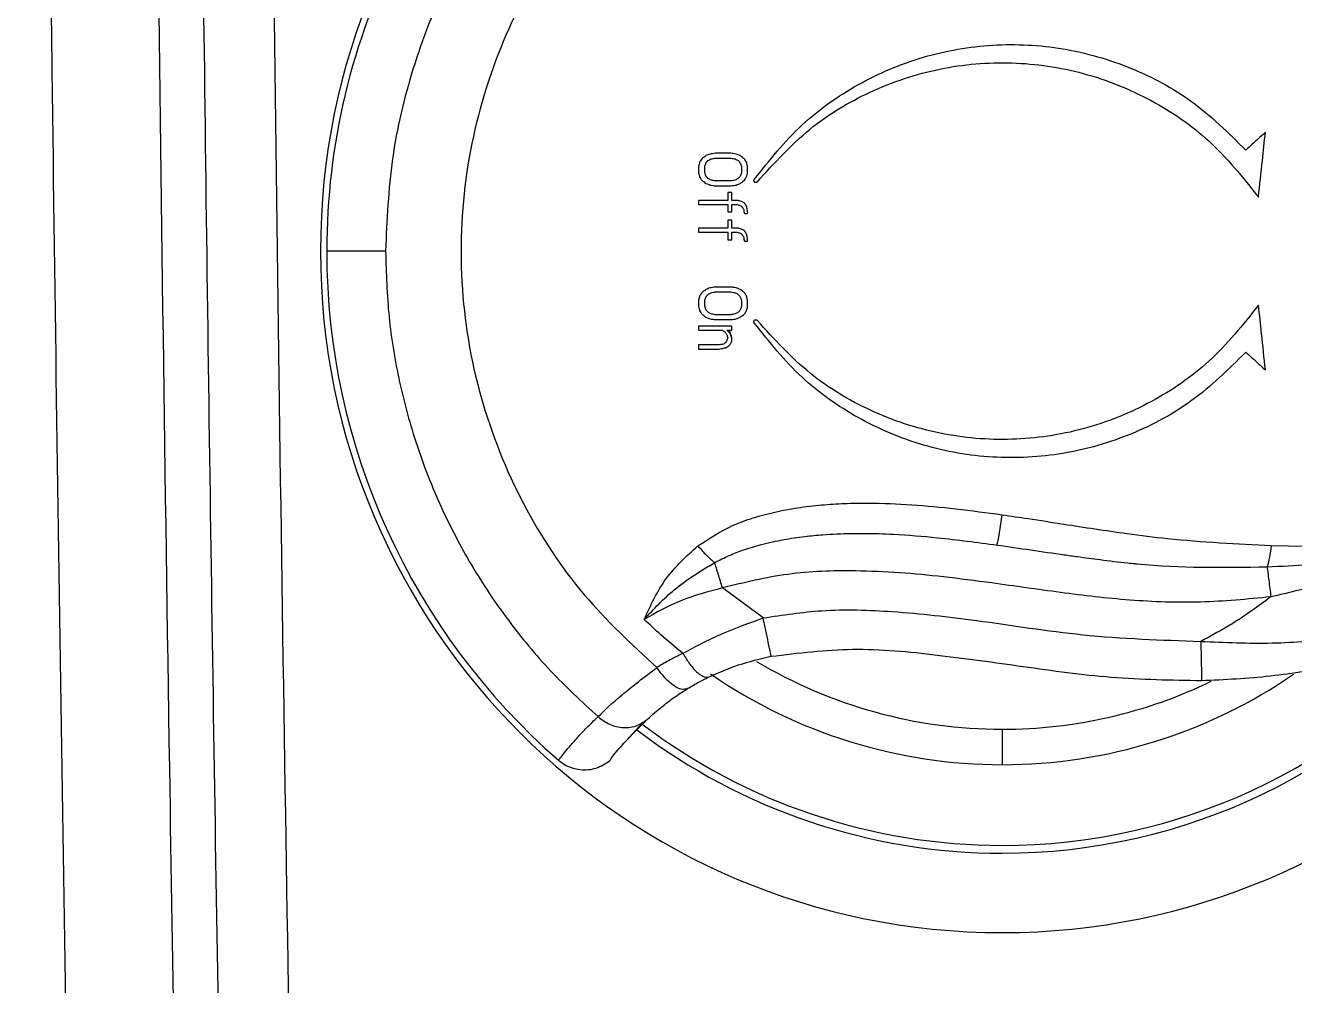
# Model space of a CAD drawing. Extents: x -51 to 27, y -13 to 136.
# Drawn here: x -48.541 to -45.991, y 31.908 to 33.839 of the extents above; entities that cross this region are included whole.
import ezdxf

# ---------------------------------------------------------------- set-up
doc = ezdxf.new("R2010")
doc.units = 0
doc.header["$MEASUREMENT"] = 0
doc.layers.add('GEOMETRY', color=2, linetype='Continuous', lineweight=25)

# ---------------------------------------------------------------- blocks, each defined once
blk = doc.blocks.new('2026 MONTERREY-BLOOM')
at = {"layer": 'GEOMETRY'}
for p, q in [((-35.4416, -50.133), (-35.473, -50.133)), ((-35.473, -50.1429), (-35.4416, -50.1429)), ((-35.4416, -50.1888), (-35.473, -50.1888)), ((-35.473, -50.1986), (-35.4416, -50.1986)), ((-35.4395, -50.2118), (-35.4479, -50.2118)), ((-35.4479, -50.2282), (-35.5065, -50.2282)), ((-35.5065, -50.2364), (-35.4479, -50.2364)), ((-35.4269, -50.2282), (-35.4395, -50.2282)), ((-35.4395, -50.2364), (-35.429, -50.2364)), ((-35.4479, -50.2511), (-35.4395, -50.2511)), ((-35.4395, -50.2675), (-35.4479, -50.2675)), ((-35.4144, -50.2544), (-35.4081, -50.2544)), ((-35.4479, -50.2839), (-35.5065, -50.2839)), ((-35.5065, -50.2921), (-35.4479, -50.2921)), ((-35.4269, -50.2839), (-35.4395, -50.2839)), ((-35.4395, -50.2921), (-35.429, -50.2921)), ((-35.4479, -50.3069), (-35.4395, -50.3069)), ((-35.4144, -50.3102), (-35.4081, -50.3102)), ((-36.1356, -50.3299), (-36.2538, -50.3299)), ((-35.4416, -50.4021), (-35.473, -50.4021)), ((-35.473, -50.4119), (-35.4416, -50.4119)), ((-35.4416, -50.4578), (-35.473, -50.4578)), ((-35.473, -50.4677), (-35.4416, -50.4677)), ((-35.4395, -50.4808), (-35.5065, -50.4808)), ((-35.5065, -50.489), (-35.4583, -50.489)), ((-35.45, -50.489), (-35.4395, -50.489)), ((-35.4401, -50.5035), (-35.4445, -50.489)), ((-35.4667, -50.5185), (-35.5065, -50.5185)), ((-35.5065, -50.5267), (-35.4667, -50.5267)), ((-34.3559, -50.9218), (-34.0544, -50.9277)), ((-35.3765, -51.0675), (-35.4585, -51.0071)), ((-35.6453, -51.3071), (-35.6186, -51.2777)), ((-34.8963, -51.2912), (-34.8963, -51.3625))]:
    blk.add_line(p, q, dxfattribs=at)
for radius, start, end in [(1.3701, 0, 180), (1.3575, 153.1829, 180), (1.3701, 180, 0), (1.3575, 180, 228.9363), (1.2106, 270, 321.2042), (1.1949, 270, 319.8116), (0.9613, 239.0932, 270), (1.0326, 235.4213, 270), (1.0326, 270, 304.5448), (0.9613, 270, 295.91), (1.1949, 232.7278, 270), (1.2106, 232.6707, 270)]:
    blk.add_arc((-34.8963, -50.3299), radius, start, end, dxfattribs=at)
for points, knots in [([(-35.991, -69.1173), (-36.0222, -68.8104), (-36.0862, -68.1814), (-36.1664, -67.2464), (-36.2391, -66.2939), (-36.3019, -65.3595), (-36.3551, -64.4754), (-36.3995, -63.6698), (-36.4378, -62.9223), (-36.4732, -62.1837), (-36.5053, -61.4644), (-36.5414, -60.6034), (-36.5805, -59.5877), (-36.6219, -58.3847), (-36.6556, -57.2895), (-36.6829, -56.3095), (-36.6993, -55.6676), (-36.7099, -55.2297), (-36.7153, -55.0012), (-36.7206, -54.7715), (-36.7258, -54.5406), (-36.7309, -54.3086), (-36.7438, -53.7089), (-36.7632, -52.7302), (-36.7863, -51.3611), (-36.8014, -50.2963), (-36.8108, -49.5467), (-36.8158, -49.1231), (-36.8205, -48.6964), (-36.825, -48.2666), (-36.8292, -47.8338), (-36.8331, -47.3979), (-36.8367, -46.9589), (-36.8415, -46.3229), (-36.8469, -45.483), (-36.8508, -44.6975), (-36.853, -44.1607), (-36.854, -43.88), (-36.855, -43.5976), (-36.8558, -43.3137), (-36.8566, -43.0281), (-36.8574, -42.6705), (-36.8582, -42.2339), (-36.8586, -41.8463), (-36.8589, -41.578), (-36.859, -41.4361), (-36.8591, -41.2926), (-36.8592, -41.1476), (-36.8592, -41.0011), (-36.8593, -40.825), (-36.8593, -40.6119), (-36.8593, -40.4277), (-36.8593, -40.3008), (-36.8593, -40.2385), (-36.8593, -40.1751), (-36.8593, -40.1104), (-36.8592, -40.0446), (-36.8592, -39.9776), (-36.8592, -39.8438), (-36.8591, -39.6585), (-36.8591, -39.4371), (-36.859, -39.2701), (-36.859, -39.151), (-36.859, -39.0732), (-36.859, -39.0207), (-36.859, -38.9941), (-36.859, -38.9849)], [0, 0, 0, 0, 0.0306877, 0.0628943, 0.0933568, 0.1257292, 0.1560542, 0.1814792, 0.2059861, 0.2305176, 0.2550459, 0.2776143, 0.3162513, 0.3561677, 0.397364, 0.4252549, 0.4537038, 0.4612469, 0.4688283, 0.476448, 0.484106, 0.4918022, 0.4995368, 0.5437766, 0.5891863, 0.6357661, 0.6497137, 0.6637629, 0.6779138, 0.6921663, 0.7065205, 0.7209763, 0.7355338, 0.750193, 0.7842502, 0.8190918, 0.8283467, 0.8376553, 0.8470177, 0.856434, 0.8659041, 0.8754279, 0.892015, 0.9093346, 0.9139918, 0.9186991, 0.9234568, 0.9282647, 0.9331228, 0.9380312, 0.9457875, 0.9543274, 0.9563521, 0.9584164, 0.9605202, 0.9626634, 0.9648461, 0.9670683, 0.96933, 0.9781591, 0.9855012, 0.9913563, 0.9947719, 0.997351, 0.9990937, 1, 1, 1, 1]), ([(-19.8033, -75.3764), (-20.5726, -75.3487), (-22.1071, -75.2936), (-24.4102, -75.1858), (-26.4521, -75.0692), (-28.236, -74.9394), (-29.4096, -74.8337), (-30.2308, -74.7488), (-30.6969, -74.6957), (-31.1616, -74.645), (-31.6218, -74.5543), (-32.0883, -74.4187), (-32.5518, -74.2366), (-33.0066, -74.006), (-33.4377, -73.7331), (-33.8408, -73.4206), (-34.2125, -73.0713), (-34.5493, -72.6882), (-34.8482, -72.2749), (-35.1066, -71.8351), (-35.3065, -71.4059), (-35.4568, -70.9961), (-35.566, -70.6114), (-35.6464, -70.2238), (-35.6951, -69.8245), (-35.7408, -69.4226), (-35.8384, -68.5165), (-35.959, -67.1829), (-36.0842, -65.4161), (-36.1971, -63.4626), (-36.3013, -61.258), (-36.3943, -58.796), (-36.4684, -56.328), (-36.5267, -53.8502), (-36.5772, -51.0384), (-36.6156, -47.8954), (-36.6375, -44.5611), (-36.6425, -42.225), (-36.643, -40.8865), (-36.6431, -40.4064), (-36.643, -39.9263), (-36.6428, -39.4525), (-36.6428, -39.1387), (-36.6427, -38.9849)], [0, 0, 0, 0, 0.0467709, 0.0932958, 0.1400933, 0.1710351, 0.2019709, 0.2116866, 0.2211975, 0.2304811, 0.2400742, 0.2496538, 0.2599664, 0.2702825, 0.2805986, 0.2909143, 0.3012298, 0.311545, 0.3218607, 0.3321766, 0.3424925, 0.3505825, 0.3586781, 0.3667695, 0.3746051, 0.3831066, 0.3913525, 0.429977, 0.4644608, 0.4989699, 0.5488683, 0.598565, 0.6486664, 0.6988989, 0.7491594, 0.8195402, 0.8898842, 0.9517621, 0.9614858, 0.9712096, 0.9809334, 0.9906576, 1, 1, 1, 1]), ([(-36.3405, -57.5669), (-36.3627, -56.7804), (-36.4071, -55.208), (-36.4558, -52.8476), (-36.4945, -50.4839), (-36.5116, -48.9063), (-36.5202, -48.1165)], [0, 0, 0, 0, 0.24971, 0.49927, 0.749298, 1, 1, 1, 1]), ([(-36.1989, -57.5625), (-36.2129, -57.0786), (-36.2414, -56.0943), (-36.2775, -54.5933), (-36.3097, -53.0433), (-36.3373, -51.4442), (-36.3609, -49.796), (-36.3727, -48.6808), (-36.3787, -48.1151)], [0, 0, 0, 0, 0.153715, 0.312608, 0.476682, 0.645937, 0.820376, 1, 1, 1, 1]), ([(-35.6806, -49.5763), (-35.7256, -49.6287), (-35.8186, -49.7368), (-35.9174, -49.9347), (-35.9786, -50.1564), (-35.9907, -50.3919), (-35.9521, -50.6244), (-35.8663, -50.8379), (-35.7457, -51.0233), (-35.6411, -51.1202), (-35.5905, -51.1672)], [0, 0, 0, 0, 0.115703, 0.239022, 0.367998, 0.5, 0.632002, 0.760978, 0.884297, 1, 1, 1, 1]), ([(-35.9176, -49.6279), (-35.9507, -49.6807), (-36.0167, -49.7863), (-36.0837, -49.9612), (-36.1275, -50.1433), (-36.1329, -50.2677), (-36.1356, -50.3299)], [0, 0, 0, 0, 0.25, 0.5, 0.75, 1, 1, 1, 1]), ([(-35.3948, -50.1858), (-35.3644, -50.1476), (-35.3053, -50.0732), (-35.1873, -49.9904), (-35.0568, -49.9349), (-34.9159, -49.9105), (-34.7729, -49.9178), (-34.6368, -49.9573), (-34.5095, -50.0254), (-34.4418, -50.0923), (-34.4069, -50.1268)], [0, 0, 0, 0, 0.128362, 0.249819, 0.375729, 0.499798, 0.623616, 0.749786, 0.871033, 1, 1, 1, 1]), ([(-35.3885, -50.1905), (-35.3548, -50.1532), (-35.2893, -50.0808), (-35.162, -50.0046), (-35.0236, -49.9583), (-34.8769, -49.9459), (-34.7313, -49.9673), (-34.5964, -50.0217), (-34.4739, -50.1054), (-34.4129, -50.1818), (-34.3814, -50.2212)], [0, 0, 0, 0, 0.128606, 0.249845, 0.376011, 0.50024, 0.623805, 0.749897, 0.87078, 1, 1, 1, 1]), ([(-34.3675, -50.0909), (-34.3749, -50.0976), (-34.388, -50.1095), (-34.4011, -50.1215), (-34.4069, -50.1268)], [0, 0, 0, 0, 0.559998, 1, 1, 1, 1]), ([(-34.3814, -50.2212), (-34.3788, -50.1968), (-34.3742, -50.1533), (-34.3696, -50.1099), (-34.3675, -50.0909)], [0, 0, 0, 0, 0.559991, 1, 1, 1, 1]), ([(-35.4918, -50.1379), (-35.4934, -50.1392), (-35.4962, -50.1414), (-35.499, -50.1435), (-35.5002, -50.1445)], [0, 0, 0, 0, 0.56, 1, 1, 1, 1]), ([(-35.4835, -50.1347), (-35.485, -50.1353), (-35.4878, -50.1364), (-35.4906, -50.1375), (-35.4918, -50.1379)], [0, 0, 0, 0, 0.56, 1, 1, 1, 1]), ([(-35.473, -50.133), (-35.4749, -50.1333), (-35.4784, -50.1339), (-35.4819, -50.1344), (-35.4835, -50.1347)], [0, 0, 0, 0, 0.56, 1, 1, 1, 1]), ([(-35.4311, -50.1347), (-35.4331, -50.1344), (-35.4366, -50.1338), (-35.44, -50.1333), (-35.4416, -50.133)], [0, 0, 0, 0, 0.56, 1, 1, 1, 1]), ([(-35.4227, -50.1379), (-35.4243, -50.1373), (-35.4271, -50.1362), (-35.4299, -50.1351), (-35.4311, -50.1347)], [0, 0, 0, 0, 0.56, 1, 1, 1, 1]), ([(-35.4144, -50.1445), (-35.4159, -50.1433), (-35.4187, -50.1411), (-35.4215, -50.1389), (-35.4227, -50.1379)], [0, 0, 0, 0, 0.56, 1, 1, 1, 1]), ([(-35.5044, -50.1511), (-35.5048, -50.1526), (-35.5055, -50.1553), (-35.5062, -50.1581), (-35.5065, -50.1593)], [0, 0, 0, 0, 0.56, 1, 1, 1, 1]), ([(-35.5065, -50.1593), (-35.5065, -50.1617), (-35.5065, -50.1661), (-35.5065, -50.1705), (-35.5065, -50.1724)], [0, 0, 0, 0, 0.56, 1, 1, 1, 1]), ([(-35.5002, -50.1445), (-35.501, -50.1457), (-35.5024, -50.1479), (-35.5038, -50.1501), (-35.5044, -50.1511)], [0, 0, 0, 0, 0.56, 1, 1, 1, 1]), ([(-35.4939, -50.1593), (-35.4935, -50.158), (-35.4928, -50.1559), (-35.4921, -50.1537), (-35.4918, -50.1527)], [0, 0, 0, 0, 0.56, 1, 1, 1, 1]), ([(-35.4939, -50.1724), (-35.4939, -50.1699), (-35.4939, -50.1656), (-35.4939, -50.1612), (-35.4939, -50.1593)], [0, 0, 0, 0, 0.56, 1, 1, 1, 1]), ([(-35.4918, -50.1527), (-35.4911, -50.1518), (-35.4897, -50.1502), (-35.4883, -50.1485), (-35.4877, -50.1478)], [0, 0, 0, 0, 0.56, 1, 1, 1, 1]), ([(-35.4877, -50.1478), (-35.4865, -50.1472), (-35.4844, -50.1461), (-35.4823, -50.145), (-35.4814, -50.1445)], [0, 0, 0, 0, 0.56, 1, 1, 1, 1]), ([(-35.4814, -50.1445), (-35.4798, -50.1442), (-35.477, -50.1437), (-35.4742, -50.1431), (-35.473, -50.1429)], [0, 0, 0, 0, 0.56, 1, 1, 1, 1]), ([(-35.4416, -50.1429), (-35.44, -50.1432), (-35.4372, -50.1437), (-35.4344, -50.1443), (-35.4332, -50.1445)], [0, 0, 0, 0, 0.56, 1, 1, 1, 1]), ([(-35.4332, -50.1445), (-35.432, -50.1451), (-35.4299, -50.1462), (-35.4278, -50.1473), (-35.4269, -50.1478)], [0, 0, 0, 0, 0.5599999, 1, 1, 1, 1]), ([(-35.4269, -50.1478), (-35.4261, -50.1487), (-35.4247, -50.1503), (-35.4233, -50.152), (-35.4227, -50.1527)], [0, 0, 0, 0, 0.56, 1, 1, 1, 1]), ([(-35.4227, -50.1527), (-35.4223, -50.1539), (-35.4216, -50.1561), (-35.4209, -50.1583), (-35.4206, -50.1593)], [0, 0, 0, 0, 0.56, 1, 1, 1, 1]), ([(-35.4206, -50.1593), (-35.4206, -50.1617), (-35.4206, -50.1661), (-35.4206, -50.1705), (-35.4206, -50.1724)], [0, 0, 0, 0, 0.56, 1, 1, 1, 1]), ([(-35.4102, -50.1511), (-35.4109, -50.1498), (-35.4123, -50.1477), (-35.4137, -50.1455), (-35.4144, -50.1445)], [0, 0, 0, 0, 0.56, 1, 1, 1, 1]), ([(-35.4081, -50.1593), (-35.4085, -50.1577), (-35.4092, -50.155), (-35.4099, -50.1523), (-35.4102, -50.1511)], [0, 0, 0, 0, 0.56, 1, 1, 1, 1]), ([(-35.4081, -50.1724), (-35.4081, -50.1699), (-35.4081, -50.1656), (-35.4081, -50.1612), (-35.4081, -50.1593)], [0, 0, 0, 0, 0.56, 1, 1, 1, 1]), ([(-35.5065, -50.1724), (-35.5061, -50.1739), (-35.5054, -50.1767), (-35.5047, -50.1794), (-35.5044, -50.1806)], [0, 0, 0, 0, 0.56, 1, 1, 1, 1]), ([(-35.5044, -50.1806), (-35.5036, -50.1818), (-35.5022, -50.184), (-35.5008, -50.1862), (-35.5002, -50.1872)], [0, 0, 0, 0, 0.56, 1, 1, 1, 1]), ([(-35.5002, -50.1872), (-35.4987, -50.1884), (-35.4959, -50.1906), (-35.4931, -50.1928), (-35.4918, -50.1937)], [0, 0, 0, 0, 0.56, 1, 1, 1, 1]), ([(-35.4918, -50.179), (-35.4922, -50.1777), (-35.4929, -50.1755), (-35.4936, -50.1734), (-35.4939, -50.1724)], [0, 0, 0, 0, 0.56, 1, 1, 1, 1]), ([(-35.4877, -50.1839), (-35.4884, -50.183), (-35.4898, -50.1813), (-35.4912, -50.1797), (-35.4918, -50.179)], [0, 0, 0, 0, 0.56, 1, 1, 1, 1]), ([(-35.4814, -50.1872), (-35.4825, -50.1865), (-35.4846, -50.1855), (-35.4867, -50.1844), (-35.4877, -50.1839)], [0, 0, 0, 0, 0.56, 1, 1, 1, 1]), ([(-35.473, -50.1888), (-35.4746, -50.1885), (-35.4773, -50.1879), (-35.4801, -50.1874), (-35.4814, -50.1872)], [0, 0, 0, 0, 0.56, 1, 1, 1, 1]), ([(-35.4332, -50.1872), (-35.4348, -50.1875), (-35.4376, -50.188), (-35.4404, -50.1886), (-35.4416, -50.1888)], [0, 0, 0, 0, 0.56, 1, 1, 1, 1]), ([(-35.4269, -50.1839), (-35.4281, -50.1845), (-35.4302, -50.1856), (-35.4323, -50.1867), (-35.4332, -50.1872)], [0, 0, 0, 0, 0.56, 1, 1, 1, 1]), ([(-35.4227, -50.179), (-35.4235, -50.1799), (-35.4249, -50.1815), (-35.4263, -50.1832), (-35.4269, -50.1839)], [0, 0, 0, 0, 0.56, 1, 1, 1, 1]), ([(-35.4206, -50.1724), (-35.421, -50.1736), (-35.4217, -50.1758), (-35.4224, -50.178), (-35.4227, -50.179)], [0, 0, 0, 0, 0.56, 1, 1, 1, 1]), ([(-35.4227, -50.1937), (-35.4212, -50.1925), (-35.4184, -50.1903), (-35.4156, -50.1881), (-35.4144, -50.1872)], [0, 0, 0, 0, 0.56, 1, 1, 1, 1]), ([(-35.4144, -50.1872), (-35.4136, -50.1859), (-35.4122, -50.1837), (-35.4108, -50.1816), (-35.4102, -50.1806)], [0, 0, 0, 0, 0.56, 1, 1, 1, 1]), ([(-35.4102, -50.1806), (-35.4098, -50.1791), (-35.4091, -50.1763), (-35.4084, -50.1736), (-35.4081, -50.1724)], [0, 0, 0, 0, 0.56, 1, 1, 1, 1]), ([(-35.3885, -50.1905), (-35.3888, -50.1908), (-35.3893, -50.1914), (-35.3903, -50.1918), (-35.3913, -50.192), (-35.3926, -50.1919), (-35.394, -50.1913), (-35.3951, -50.1901), (-35.3956, -50.1887), (-35.3955, -50.1871), (-35.3951, -50.1862), (-35.3948, -50.1858)], [0, 0, 0, 0, 0.116713, 0.181529, 0.250539, 0.375405, 0.500539, 0.631135, 0.757558, 0.880325, 1, 1, 1, 1]), ([(-35.4918, -50.1937), (-35.4903, -50.1943), (-35.4875, -50.1954), (-35.4847, -50.1965), (-35.4835, -50.197)], [0, 0, 0, 0, 0.56, 1, 1, 1, 1]), ([(-35.4835, -50.197), (-35.4815, -50.1973), (-35.478, -50.1979), (-35.4745, -50.1984), (-35.473, -50.1986)], [0, 0, 0, 0, 0.56, 1, 1, 1, 1]), ([(-35.4479, -50.2118), (-35.4479, -50.2148), (-35.4479, -50.2203), (-35.4479, -50.2258), (-35.4479, -50.2282)], [0, 0, 0, 0, 0.56, 1, 1, 1, 1]), ([(-35.4416, -50.1986), (-35.4396, -50.1983), (-35.4361, -50.1978), (-35.4326, -50.1972), (-35.4311, -50.197)], [0, 0, 0, 0, 0.56, 1, 1, 1, 1]), ([(-35.4395, -50.2282), (-35.4395, -50.2251), (-35.4395, -50.2196), (-35.4395, -50.2142), (-35.4395, -50.2118)], [0, 0, 0, 0, 0.56, 1, 1, 1, 1]), ([(-35.4311, -50.197), (-35.4295, -50.1964), (-35.4268, -50.1953), (-35.424, -50.1942), (-35.4227, -50.1937)], [0, 0, 0, 0, 0.56, 1, 1, 1, 1]), ([(-35.5065, -50.2282), (-35.5065, -50.2297), (-35.5065, -50.2324), (-35.5065, -50.2352), (-35.5065, -50.2364)], [0, 0, 0, 0, 0.56, 1, 1, 1, 1]), ([(-35.4479, -50.2364), (-35.4479, -50.2391), (-35.4479, -50.244), (-35.4479, -50.249), (-35.4479, -50.2511)], [0, 0, 0, 0, 0.56, 1, 1, 1, 1]), ([(-35.4395, -50.2511), (-35.4395, -50.2484), (-35.4395, -50.2435), (-35.4395, -50.2385), (-35.4395, -50.2364)], [0, 0, 0, 0, 0.56, 1, 1, 1, 1]), ([(-35.429, -50.2364), (-35.4278, -50.2367), (-35.4257, -50.2372), (-35.4237, -50.2378), (-35.4227, -50.238)], [0, 0, 0, 0, 0.56, 1, 1, 1, 1]), ([(-35.4206, -50.2298), (-35.4218, -50.2295), (-35.4239, -50.229), (-35.426, -50.2284), (-35.4269, -50.2282)], [0, 0, 0, 0, 0.56, 1, 1, 1, 1]), ([(-35.4227, -50.238), (-35.4219, -50.2386), (-35.4206, -50.2397), (-35.4192, -50.2408), (-35.4185, -50.2413)], [0, 0, 0, 0, 0.56, 1, 1, 1, 1]), ([(-35.4144, -50.2331), (-35.4155, -50.2325), (-35.4176, -50.2314), (-35.4197, -50.2303), (-35.4206, -50.2298)], [0, 0, 0, 0, 0.56, 1, 1, 1, 1]), ([(-35.4185, -50.2413), (-35.4182, -50.2419), (-35.4175, -50.243), (-35.4168, -50.2441), (-35.4164, -50.2446)], [0, 0, 0, 0, 0.56, 1, 1, 1, 1]), ([(-35.4102, -50.2397), (-35.4109, -50.2384), (-35.4123, -50.2362), (-35.4137, -50.2341), (-35.4144, -50.2331)], [0, 0, 0, 0, 0.56, 1, 1, 1, 1]), ([(-35.4081, -50.2479), (-35.4085, -50.2463), (-35.4092, -50.2436), (-35.4099, -50.2409), (-35.4102, -50.2397)], [0, 0, 0, 0, 0.56, 1, 1, 1, 1]), ([(-35.4479, -50.2675), (-35.4479, -50.2706), (-35.4479, -50.2761), (-35.4479, -50.2815), (-35.4479, -50.2839)], [0, 0, 0, 0, 0.56, 1, 1, 1, 1]), ([(-35.4395, -50.2839), (-35.4395, -50.2809), (-35.4395, -50.2754), (-35.4395, -50.2699), (-35.4395, -50.2675)], [0, 0, 0, 0, 0.56, 1, 1, 1, 1]), ([(-35.4164, -50.2446), (-35.4161, -50.2464), (-35.4154, -50.2497), (-35.4147, -50.253), (-35.4144, -50.2544)], [0, 0, 0, 0, 0.56, 1, 1, 1, 1]), ([(-35.4081, -50.2544), (-35.4081, -50.2532), (-35.4081, -50.251), (-35.4081, -50.2488), (-35.4081, -50.2479)], [0, 0, 0, 0, 0.56, 1, 1, 1, 1]), ([(-35.5065, -50.2839), (-35.5065, -50.2855), (-35.5065, -50.2882), (-35.5065, -50.2909), (-35.5065, -50.2921)], [0, 0, 0, 0, 0.56, 1, 1, 1, 1]), ([(-35.4479, -50.2921), (-35.4479, -50.2949), (-35.4479, -50.2998), (-35.4479, -50.3047), (-35.4479, -50.3069)], [0, 0, 0, 0, 0.56, 1, 1, 1, 1]), ([(-35.4395, -50.3069), (-35.4395, -50.3042), (-35.4395, -50.2992), (-35.4395, -50.2943), (-35.4395, -50.2921)], [0, 0, 0, 0, 0.56, 1, 1, 1, 1]), ([(-35.429, -50.2921), (-35.4278, -50.2925), (-35.4257, -50.293), (-35.4237, -50.2935), (-35.4227, -50.2938)], [0, 0, 0, 0, 0.56, 1, 1, 1, 1]), ([(-35.4206, -50.2856), (-35.4218, -50.2853), (-35.4239, -50.2847), (-35.426, -50.2842), (-35.4269, -50.2839)], [0, 0, 0, 0, 0.56, 1, 1, 1, 1]), ([(-35.4227, -50.2938), (-35.4219, -50.2944), (-35.4206, -50.2955), (-35.4192, -50.2966), (-35.4185, -50.2971)], [0, 0, 0, 0, 0.56, 1, 1, 1, 1]), ([(-35.4144, -50.2889), (-35.4155, -50.2883), (-35.4176, -50.2872), (-35.4197, -50.2861), (-35.4206, -50.2856)], [0, 0, 0, 0, 0.56, 1, 1, 1, 1]), ([(-35.4102, -50.2954), (-35.4109, -50.2942), (-35.4123, -50.292), (-35.4137, -50.2898), (-35.4144, -50.2889)], [0, 0, 0, 0, 0.56, 1, 1, 1, 1]), ([(-35.4081, -50.3036), (-35.4085, -50.3021), (-35.4092, -50.2994), (-35.4099, -50.2966), (-35.4102, -50.2954)], [0, 0, 0, 0, 0.56, 1, 1, 1, 1]), ([(-35.4185, -50.2971), (-35.4182, -50.2977), (-35.4175, -50.2988), (-35.4168, -50.2999), (-35.4164, -50.3003)], [0, 0, 0, 0, 0.56, 1, 1, 1, 1]), ([(-35.4164, -50.3003), (-35.4161, -50.3022), (-35.4154, -50.3055), (-35.4147, -50.3087), (-35.4144, -50.3102)], [0, 0, 0, 0, 0.56, 1, 1, 1, 1]), ([(-35.4081, -50.3102), (-35.4081, -50.309), (-35.4081, -50.3068), (-35.4081, -50.3046), (-35.4081, -50.3036)], [0, 0, 0, 0, 0.56, 1, 1, 1, 1]), ([(-36.1356, -50.3299), (-36.1342, -50.3741), (-36.1315, -50.4625), (-36.1095, -50.5936), (-36.0746, -50.7217), (-36.0259, -50.8453), (-35.9645, -50.963), (-35.8906, -51.0733), (-35.806, -51.1759), (-35.741, -51.2359), (-35.7085, -51.2659)], [0, 0, 0, 0, 0.1249999, 0.2499999, 0.3749998, 0.4999998, 0.6249998, 0.7499999, 0.8749999, 1, 1, 1, 1]), ([(-35.5044, -50.4201), (-35.5048, -50.4216), (-35.5055, -50.4244), (-35.5062, -50.4271), (-35.5065, -50.4283)], [0, 0, 0, 0, 0.56, 1, 1, 1, 1]), ([(-35.5002, -50.4135), (-35.501, -50.4148), (-35.5024, -50.417), (-35.5038, -50.4191), (-35.5044, -50.4201)], [0, 0, 0, 0, 0.56, 1, 1, 1, 1]), ([(-35.4918, -50.407), (-35.4934, -50.4082), (-35.4962, -50.4104), (-35.499, -50.4126), (-35.5002, -50.4135)], [0, 0, 0, 0, 0.56, 1, 1, 1, 1]), ([(-35.4939, -50.4283), (-35.4935, -50.4271), (-35.4928, -50.4249), (-35.4921, -50.4227), (-35.4918, -50.4217)], [0, 0, 0, 0, 0.56, 1, 1, 1, 1]), ([(-35.4835, -50.4037), (-35.485, -50.4043), (-35.4878, -50.4054), (-35.4906, -50.4065), (-35.4918, -50.407)], [0, 0, 0, 0, 0.56, 1, 1, 1, 1]), ([(-35.4918, -50.4217), (-35.4911, -50.4208), (-35.4897, -50.4192), (-35.4883, -50.4175), (-35.4877, -50.4168)], [0, 0, 0, 0, 0.56, 1, 1, 1, 1]), ([(-35.4877, -50.4168), (-35.4865, -50.4162), (-35.4844, -50.4151), (-35.4823, -50.414), (-35.4814, -50.4135)], [0, 0, 0, 0, 0.5599999, 1, 1, 1, 1]), ([(-35.473, -50.4021), (-35.4749, -50.4024), (-35.4784, -50.4029), (-35.4819, -50.4035), (-35.4835, -50.4037)], [0, 0, 0, 0, 0.56, 1, 1, 1, 1]), ([(-35.4814, -50.4135), (-35.4798, -50.4132), (-35.477, -50.4127), (-35.4742, -50.4121), (-35.473, -50.4119)], [0, 0, 0, 0, 0.56, 1, 1, 1, 1]), ([(-35.4311, -50.4037), (-35.4331, -50.4034), (-35.4366, -50.4028), (-35.44, -50.4023), (-35.4416, -50.4021)], [0, 0, 0, 0, 0.56, 1, 1, 1, 1]), ([(-35.4416, -50.4119), (-35.44, -50.4122), (-35.4372, -50.4128), (-35.4344, -50.4133), (-35.4332, -50.4135)], [0, 0, 0, 0, 0.56, 1, 1, 1, 1]), ([(-35.4332, -50.4135), (-35.432, -50.4142), (-35.4299, -50.4152), (-35.4278, -50.4163), (-35.4269, -50.4168)], [0, 0, 0, 0, 0.56, 1, 1, 1, 1]), ([(-35.4227, -50.407), (-35.4243, -50.4064), (-35.4271, -50.4053), (-35.4299, -50.4042), (-35.4311, -50.4037)], [0, 0, 0, 0, 0.56, 1, 1, 1, 1]), ([(-35.4269, -50.4168), (-35.4261, -50.4177), (-35.4247, -50.4194), (-35.4233, -50.421), (-35.4227, -50.4217)], [0, 0, 0, 0, 0.56, 1, 1, 1, 1]), ([(-35.4144, -50.4135), (-35.4159, -50.4123), (-35.4187, -50.4101), (-35.4215, -50.4079), (-35.4227, -50.407)], [0, 0, 0, 0, 0.56, 1, 1, 1, 1]), ([(-35.4227, -50.4217), (-35.4223, -50.423), (-35.4216, -50.4252), (-35.4209, -50.4273), (-35.4206, -50.4283)], [0, 0, 0, 0, 0.56, 1, 1, 1, 1]), ([(-35.4102, -50.4201), (-35.4109, -50.4189), (-35.4123, -50.4167), (-35.4137, -50.4145), (-35.4144, -50.4135)], [0, 0, 0, 0, 0.56, 1, 1, 1, 1]), ([(-35.4081, -50.4283), (-35.4085, -50.4268), (-35.4092, -50.424), (-35.4099, -50.4213), (-35.4102, -50.4201)], [0, 0, 0, 0, 0.56, 1, 1, 1, 1]), ([(-35.5065, -50.4283), (-35.5065, -50.4308), (-35.5065, -50.4351), (-35.5065, -50.4395), (-35.5065, -50.4414)], [0, 0, 0, 0, 0.56, 1, 1, 1, 1]), ([(-35.5065, -50.4414), (-35.5061, -50.443), (-35.5054, -50.4457), (-35.5047, -50.4484), (-35.5044, -50.4496)], [0, 0, 0, 0, 0.56, 1, 1, 1, 1]), ([(-35.4939, -50.4414), (-35.4939, -50.439), (-35.4939, -50.4346), (-35.4939, -50.4302), (-35.4939, -50.4283)], [0, 0, 0, 0, 0.56, 1, 1, 1, 1]), ([(-35.4918, -50.448), (-35.4922, -50.4468), (-35.4929, -50.4446), (-35.4936, -50.4424), (-35.4939, -50.4414)], [0, 0, 0, 0, 0.56, 1, 1, 1, 1]), ([(-35.4877, -50.4529), (-35.4884, -50.452), (-35.4898, -50.4503), (-35.4912, -50.4487), (-35.4918, -50.448)], [0, 0, 0, 0, 0.56, 1, 1, 1, 1]), ([(-35.4227, -50.448), (-35.4235, -50.4489), (-35.4249, -50.4505), (-35.4263, -50.4522), (-35.4269, -50.4529)], [0, 0, 0, 0, 0.56, 1, 1, 1, 1]), ([(-35.4206, -50.4414), (-35.421, -50.4427), (-35.4217, -50.4448), (-35.4224, -50.447), (-35.4227, -50.448)], [0, 0, 0, 0, 0.56, 1, 1, 1, 1]), ([(-35.4206, -50.4283), (-35.4206, -50.4308), (-35.4206, -50.4351), (-35.4206, -50.4395), (-35.4206, -50.4414)], [0, 0, 0, 0, 0.56, 1, 1, 1, 1]), ([(-35.4102, -50.4496), (-35.4098, -50.4481), (-35.4091, -50.4454), (-35.4084, -50.4426), (-35.4081, -50.4414)], [0, 0, 0, 0, 0.56, 1, 1, 1, 1]), ([(-35.4081, -50.4414), (-35.4081, -50.439), (-35.4081, -50.4346), (-35.4081, -50.4302), (-35.4081, -50.4283)], [0, 0, 0, 0, 0.56, 1, 1, 1, 1]), ([(-34.3814, -50.4385), (-34.4129, -50.4779), (-34.4738, -50.5542), (-34.5962, -50.6379), (-34.7312, -50.6924), (-34.8768, -50.7139), (-35.0233, -50.7015), (-35.1617, -50.6553), (-35.2891, -50.5792), (-35.3547, -50.5066), (-35.3885, -50.4693)], [0, 0, 0, 0, 0.129084, 0.249843, 0.376063, 0.499745, 0.623793, 0.749765, 0.871192, 1, 1, 1, 1]), ([(-34.3675, -50.5689), (-34.3701, -50.5446), (-34.3747, -50.5012), (-34.3793, -50.4577), (-34.3814, -50.4385)], [0, 0, 0, 0, 0.5599908, 1, 1, 1, 1]), ([(-35.5044, -50.4496), (-35.5036, -50.4509), (-35.5022, -50.453), (-35.5008, -50.4552), (-35.5002, -50.4562)], [0, 0, 0, 0, 0.56, 1, 1, 1, 1]), ([(-35.5002, -50.4562), (-35.4987, -50.4574), (-35.4959, -50.4596), (-35.4931, -50.4618), (-35.4918, -50.4628)], [0, 0, 0, 0, 0.56, 1, 1, 1, 1]), ([(-35.4918, -50.4628), (-35.4903, -50.4634), (-35.4875, -50.4645), (-35.4847, -50.4656), (-35.4835, -50.466)], [0, 0, 0, 0, 0.56, 1, 1, 1, 1]), ([(-35.4814, -50.4562), (-35.4825, -50.4556), (-35.4846, -50.4545), (-35.4867, -50.4534), (-35.4877, -50.4529)], [0, 0, 0, 0, 0.56, 1, 1, 1, 1]), ([(-35.4835, -50.466), (-35.4815, -50.4663), (-35.478, -50.4669), (-35.4745, -50.4674), (-35.473, -50.4677)], [0, 0, 0, 0, 0.56, 1, 1, 1, 1]), ([(-35.473, -50.4578), (-35.4746, -50.4575), (-35.4773, -50.457), (-35.4801, -50.4564), (-35.4814, -50.4562)], [0, 0, 0, 0, 0.56, 1, 1, 1, 1]), ([(-35.4332, -50.4562), (-35.4348, -50.4565), (-35.4376, -50.457), (-35.4404, -50.4576), (-35.4416, -50.4578)], [0, 0, 0, 0, 0.56, 1, 1, 1, 1]), ([(-35.4416, -50.4677), (-35.4396, -50.4674), (-35.4361, -50.4668), (-35.4326, -50.4663), (-35.4311, -50.466)], [0, 0, 0, 0, 0.56, 1, 1, 1, 1]), ([(-35.4269, -50.4529), (-35.4281, -50.4535), (-35.4302, -50.4546), (-35.4323, -50.4557), (-35.4332, -50.4562)], [0, 0, 0, 0, 0.56, 1, 1, 1, 1]), ([(-35.4311, -50.466), (-35.4295, -50.4654), (-35.4268, -50.4643), (-35.424, -50.4632), (-35.4227, -50.4628)], [0, 0, 0, 0, 0.56, 1, 1, 1, 1]), ([(-35.4227, -50.4628), (-35.4212, -50.4615), (-35.4184, -50.4593), (-35.4156, -50.4572), (-35.4144, -50.4562)], [0, 0, 0, 0, 0.56, 1, 1, 1, 1]), ([(-35.4144, -50.4562), (-35.4136, -50.455), (-35.4122, -50.4528), (-35.4108, -50.4506), (-35.4102, -50.4496)], [0, 0, 0, 0, 0.56, 1, 1, 1, 1]), ([(-35.3948, -50.474), (-35.3951, -50.4736), (-35.3955, -50.4727), (-35.3956, -50.4715), (-35.3954, -50.4705), (-35.395, -50.4697), (-35.3946, -50.4691), (-35.3938, -50.4684), (-35.3926, -50.4678), (-35.3911, -50.4677), (-35.3896, -50.4682), (-35.3889, -50.4689), (-35.3885, -50.4693)], [0, 0, 0, 0, 0.112286, 0.232602, 0.296239, 0.362087, 0.430196, 0.500607, 0.625371, 0.750301, 0.872946, 1, 1, 1, 1]), ([(-34.4069, -50.533), (-34.4418, -50.5674), (-34.5093, -50.6342), (-34.6365, -50.7023), (-34.7727, -50.7419), (-34.9157, -50.7493), (-35.0566, -50.7249), (-35.187, -50.6695), (-35.3052, -50.5867), (-35.3644, -50.5122), (-35.3948, -50.474)], [0, 0, 0, 0, 0.1287595, 0.2498202, 0.3761809, 0.5001835, 0.6240831, 0.7498189, 0.8714484, 1, 1, 1, 1]), ([(-35.5065, -50.4808), (-35.5065, -50.4823), (-35.5065, -50.4851), (-35.5065, -50.4878), (-35.5065, -50.489)], [0, 0, 0, 0, 0.56, 1, 1, 1, 1]), ([(-35.4583, -50.489), (-35.4576, -50.4896), (-35.4562, -50.4907), (-35.4548, -50.4918), (-35.4541, -50.4923)], [0, 0, 0, 0, 0.56, 1, 1, 1, 1]), ([(-35.4541, -50.4923), (-35.4534, -50.4932), (-35.452, -50.4948), (-35.4506, -50.4965), (-35.45, -50.4972)], [0, 0, 0, 0, 0.56, 1, 1, 1, 1]), ([(-35.4458, -50.4923), (-35.4465, -50.4917), (-35.4479, -50.4906), (-35.4493, -50.4895), (-35.45, -50.489)], [0, 0, 0, 0, 0.56, 1, 1, 1, 1]), ([(-35.45, -50.4972), (-35.4496, -50.4984), (-35.4489, -50.5006), (-35.4482, -50.5028), (-35.4479, -50.5038)], [0, 0, 0, 0, 0.56, 1, 1, 1, 1]), ([(-35.4416, -50.4972), (-35.4424, -50.4963), (-35.4438, -50.4946), (-35.4452, -50.493), (-35.4458, -50.4923)], [0, 0, 0, 0, 0.56, 1, 1, 1, 1]), ([(-35.4395, -50.5038), (-35.4399, -50.5025), (-35.4406, -50.5003), (-35.4413, -50.4982), (-35.4416, -50.4972)], [0, 0, 0, 0, 0.56, 1, 1, 1, 1]), ([(-35.4395, -50.489), (-35.4395, -50.4875), (-35.4395, -50.4847), (-35.4395, -50.482), (-35.4395, -50.4808)], [0, 0, 0, 0, 0.56, 1, 1, 1, 1]), ([(-35.5065, -50.5185), (-35.5065, -50.5201), (-35.5065, -50.5228), (-35.5065, -50.5255), (-35.5065, -50.5267)], [0, 0, 0, 0, 0.56, 1, 1, 1, 1]), ([(-35.4562, -50.5169), (-35.4582, -50.5172), (-35.4617, -50.5177), (-35.4652, -50.5183), (-35.4667, -50.5185)], [0, 0, 0, 0, 0.56, 1, 1, 1, 1]), ([(-35.452, -50.5136), (-35.4528, -50.5142), (-35.4542, -50.5153), (-35.4556, -50.5164), (-35.4562, -50.5169)], [0, 0, 0, 0, 0.56, 1, 1, 1, 1]), ([(-35.4562, -50.5251), (-35.4551, -50.5248), (-35.453, -50.5242), (-35.4509, -50.5237), (-35.45, -50.5234)], [0, 0, 0, 0, 0.56, 1, 1, 1, 1]), ([(-35.45, -50.5103), (-35.4503, -50.5109), (-35.451, -50.512), (-35.4517, -50.5131), (-35.452, -50.5136)], [0, 0, 0, 0, 0.5599998, 1, 1, 1, 1]), ([(-35.4479, -50.5038), (-35.4483, -50.505), (-35.449, -50.5072), (-35.4496, -50.5094), (-35.45, -50.5103)], [0, 0, 0, 0, 0.56, 1, 1, 1, 1]), ([(-35.45, -50.5234), (-35.4492, -50.5228), (-35.4478, -50.5217), (-35.4464, -50.5206), (-35.4458, -50.5202)], [0, 0, 0, 0, 0.56, 1, 1, 1, 1]), ([(-35.4458, -50.5202), (-35.445, -50.5192), (-35.4436, -50.5176), (-35.4422, -50.516), (-35.4416, -50.5152)], [0, 0, 0, 0, 0.56, 1, 1, 1, 1]), ([(-35.4416, -50.5152), (-35.4412, -50.5143), (-35.4405, -50.5127), (-35.4398, -50.511), (-35.4395, -50.5103)], [0, 0, 0, 0, 0.56, 1, 1, 1, 1]), ([(-35.4395, -50.5103), (-35.4395, -50.5091), (-35.4395, -50.5069), (-35.4395, -50.5047), (-35.4395, -50.5038)], [0, 0, 0, 0, 0.56, 1, 1, 1, 1]), ([(-35.4667, -50.5267), (-35.4648, -50.5264), (-35.4613, -50.5259), (-35.4578, -50.5253), (-35.4562, -50.5251)], [0, 0, 0, 0, 0.56, 1, 1, 1, 1]), ([(-34.4069, -50.533), (-34.3996, -50.5397), (-34.3864, -50.5517), (-34.3733, -50.5636), (-34.3675, -50.5689)], [0, 0, 0, 0, 0.559998, 1, 1, 1, 1]), ([(-35.5079, -50.9224), (-35.4854, -50.9077), (-35.4507, -50.885), (-35.3968, -50.8657), (-35.3531, -50.854), (-35.3071, -50.8454), (-35.2605, -50.8398), (-35.2129, -50.8369), (-35.1525, -50.836), (-35.0777, -50.8391), (-34.988, -50.8476), (-34.9274, -50.8558), (-34.8963, -50.86)], [0, 0, 0, 0, 0.132302, 0.203648, 0.276754, 0.350377, 0.427644, 0.500034, 0.576791, 0.712986, 0.85223, 1, 1, 1, 1]), ([(-34.9067, -50.9208), (-34.9061, -50.9184), (-34.9049, -50.9134), (-34.9021, -50.8976), (-34.8991, -50.8792), (-34.8972, -50.8663), (-34.8963, -50.86)], [0, 0, 0, 0, 0.274495, 0.561088, 0.785181, 1, 1, 1, 1]), ([(-34.8963, -50.86), (-34.8789, -50.8626), (-34.8377, -50.8686), (-34.7757, -50.8783), (-34.7095, -50.8885), (-34.6401, -50.8987), (-34.5564, -50.9093), (-34.4595, -50.9165), (-34.3902, -50.92), (-34.3559, -50.9218)], [0, 0, 0, 0, 0.0956775, 0.2273713, 0.3433857, 0.4627546, 0.6129227, 0.8082827, 1, 1, 1, 1]), ([(-35.4742, -50.956), (-35.4645, -50.9511), (-35.4457, -50.9415), (-35.4142, -50.9298), (-35.3779, -50.9188), (-35.3366, -50.9097), (-35.2954, -50.9035), (-35.2502, -50.8992), (-35.2101, -50.8974), (-35.1626, -50.8972), (-35.1047, -50.8991), (-35.0158, -50.9063), (-34.9466, -50.9155), (-34.9067, -50.9208)], [0, 0, 0, 0, 0.057204, 0.1108743, 0.1756172, 0.2557908, 0.3309437, 0.3923829, 0.4919208, 0.539077, 0.6386223, 0.7917559, 1, 1, 1, 1]), ([(-35.6158, -51.0704), (-35.6028, -51.0418), (-35.577, -50.9855), (-35.5308, -50.9433), (-35.5079, -50.9224)], [0, 0, 0, 0, 0.50648, 1, 1, 1, 1]), ([(-35.5079, -50.9224), (-35.5022, -50.9291), (-35.491, -50.9422), (-35.4797, -50.9515), (-35.4742, -50.956)], [0, 0, 0, 0, 0.510798, 1, 1, 1, 1]), ([(-34.9067, -50.9208), (-34.8617, -50.9274), (-34.8079, -50.9352), (-34.739, -50.945), (-34.6965, -50.9507), (-34.658, -50.9554), (-34.6335, -50.9579), (-34.6274, -50.9585), (-34.6258, -50.9587), (-34.6254, -50.9587), (-34.6253, -50.9587), (-34.6253, -50.9587), (-34.6253, -50.9587), (-34.5385, -50.9673), (-34.4513, -50.966), (-34.3641, -50.9647)], [0, 0, 0, 0, 0.249789, 0.298397, 0.382543, 0.485501, 0.511457, 0.518002, 0.519662, 0.520089, 0.520201, 0.520232, 0.520241, 0.520247, 1, 1, 1, 1]), ([(-34.3559, -50.9218), (-34.3569, -50.93), (-34.359, -50.9465), (-34.3624, -50.9587), (-34.3641, -50.9647)], [0, 0, 0, 0, 0.5, 1, 1, 1, 1]), ([(-34.3641, -50.9647), (-34.336, -50.9632), (-34.2871, -50.9607), (-34.2199, -50.9538), (-34.1619, -50.9462), (-34.1073, -50.9377), (-34.0716, -50.9309), (-34.0544, -50.9277)], [0, 0, 0, 0, 0.266944, 0.464738, 0.645208, 0.828674, 1, 1, 1, 1]), ([(-34.0544, -50.9277), (-34.1019, -50.9474), (-34.1992, -50.9877), (-34.3032, -51.0125), (-34.3565, -51.0251)], [0, 0, 0, 0, 0.488134, 1, 1, 1, 1]), ([(-35.6158, -51.0704), (-35.5966, -51.0496), (-35.556, -51.0057), (-35.5024, -50.9731), (-35.4742, -50.956)], [0, 0, 0, 0, 0.474088, 1, 1, 1, 1]), ([(-35.4585, -51.0071), (-35.46, -51.0024), (-35.4628, -50.9931), (-35.467, -50.9795), (-35.4709, -50.9668), (-35.4731, -50.9596), (-35.4742, -50.956)], [0, 0, 0, 0, 0.247818, 0.5, 0.752182, 1, 1, 1, 1]), ([(-34.3565, -51.0251), (-34.4036, -51.0297), (-34.4978, -51.0387), (-34.6396, -51.0334), (-34.7792, -51.0169), (-34.9038, -50.9987), (-35.0116, -50.9848), (-35.103, -50.9759), (-35.2072, -50.9714), (-35.3273, -50.9751), (-35.415, -50.9964), (-35.4585, -51.0071)], [0, 0, 0, 0, 0.1280274, 0.2558378, 0.3826297, 0.5083331, 0.5966318, 0.6766951, 0.7565281, 0.8789642, 1, 1, 1, 1]), ([(-34.3641, -50.9647), (-34.3636, -50.9686), (-34.3627, -50.9765), (-34.3607, -50.9915), (-34.3587, -51.0079), (-34.3572, -51.0194), (-34.3565, -51.0251)], [0, 0, 0, 0, 0.246924, 0.5, 0.753076, 1, 1, 1, 1]), ([(-35.4585, -51.0071), (-35.4871, -51.0146), (-35.5437, -51.0295), (-35.5919, -51.0568), (-35.6158, -51.0704)], [0, 0, 0, 0, 0.505305, 1, 1, 1, 1]), ([(-34.3565, -51.0251), (-34.3817, -51.0436), (-34.4266, -51.0766), (-34.4758, -51.1029), (-34.4974, -51.1145)], [0, 0, 0, 0, 0.559956, 1, 1, 1, 1]), ([(-35.3765, -51.0675), (-35.3374, -51.0615), (-35.2513, -51.0484), (-35.1073, -51.0533), (-34.9328, -51.0729), (-34.7277, -51.1067), (-34.5766, -51.1118), (-34.4974, -51.1145)], [0, 0, 0, 0, 0.1342126, 0.2952459, 0.4870318, 0.7312445, 1, 1, 1, 1]), ([(-35.5381, -51.1387), (-35.553, -51.1265), (-35.5798, -51.1046), (-35.6048, -51.0808), (-35.6158, -51.0704)], [0, 0, 0, 0, 0.559022, 1, 1, 1, 1]), ([(-35.5381, -51.1387), (-35.5122, -51.1248), (-35.4614, -51.0975), (-35.4044, -51.0774), (-35.3765, -51.0675)], [0, 0, 0, 0, 0.509985, 1, 1, 1, 1]), ([(-35.3608, -51.1446), (-35.361, -51.1433), (-35.3616, -51.1405), (-35.3659, -51.1196), (-35.3712, -51.0936), (-35.3748, -51.076), (-35.3765, -51.0675)], [0, 0, 0, 0, 0.270262, 0.56243, 0.789737, 1, 1, 1, 1]), ([(-34.4974, -51.1145), (-34.4494, -51.1167), (-34.3552, -51.1209), (-34.2632, -51.1125), (-34.2181, -51.1084)], [0, 0, 0, 0, 0.510179, 1, 1, 1, 1]), ([(-35.3608, -51.1446), (-35.3062, -51.1379), (-35.1952, -51.1241), (-35.0254, -51.1411), (-34.853, -51.165), (-34.6764, -51.1902), (-34.5563, -51.1922), (-34.4957, -51.1932)], [0, 0, 0, 0, 0.189191, 0.384988, 0.585826, 0.790957, 1, 1, 1, 1]), ([(-34.4974, -51.1145), (-34.4972, -51.1244), (-34.4969, -51.1397), (-34.4965, -51.158), (-34.4962, -51.1706), (-34.496, -51.1808), (-34.4957, -51.1906), (-34.4957, -51.1922), (-34.4957, -51.1932)], [0, 0, 0, 0, 0.239457, 0.368361, 0.5, 0.631639, 0.760543, 1, 1, 1, 1]), ([(-35.5381, -51.1387), (-35.5478, -51.1435), (-35.5657, -51.1524), (-35.5827, -51.1625), (-35.5905, -51.1672)], [0, 0, 0, 0, 0.540683, 1, 1, 1, 1]), ([(-35.5381, -51.1387), (-35.5335, -51.1463), (-35.5241, -51.1618), (-35.5087, -51.1784), (-35.4948, -51.1876), (-35.4882, -51.1864), (-35.4851, -51.1858)], [0, 0, 0, 0, 0.2480556, 0.5080269, 0.7636033, 1, 1, 1, 1]), ([(-35.4851, -51.1858), (-35.4658, -51.1773), (-35.4269, -51.1601), (-35.383, -51.1498), (-35.3608, -51.1446)], [0, 0, 0, 0, 0.4949091, 1, 1, 1, 1]), ([(-35.7085, -51.2659), (-35.6944, -51.2522), (-35.6664, -51.2251), (-35.6157, -51.1864), (-35.5905, -51.1672)], [0, 0, 0, 0, 0.504089, 1, 1, 1, 1]), ([(-35.5289, -51.2096), (-35.5329, -51.2107), (-35.5412, -51.2129), (-35.5588, -51.2028), (-35.5761, -51.1866), (-35.5858, -51.1735), (-35.5905, -51.1672)], [0, 0, 0, 0, 0.2704486, 0.5602386, 0.7869435, 1, 1, 1, 1]), ([(-35.5289, -51.2096), (-35.5209, -51.2049), (-35.5067, -51.1965), (-35.4917, -51.1891), (-35.4851, -51.1858)], [0, 0, 0, 0, 0.560288, 1, 1, 1, 1]), ([(-34.4957, -51.1932), (-34.4493, -51.1911), (-34.357, -51.1868), (-34.2673, -51.1707), (-34.2226, -51.1627)], [0, 0, 0, 0, 0.502423, 1, 1, 1, 1]), ([(-35.609, -51.2707), (-35.5997, -51.2623), (-35.5859, -51.2498), (-35.5559, -51.2269), (-35.5378, -51.2153), (-35.5289, -51.2096)], [0, 0, 0, 0, 0.508106, 0.756135, 1, 1, 1, 1]), ([(-35.788, -51.3534), (-35.7871, -51.3523), (-35.7853, -51.3499), (-35.7779, -51.3406), (-35.7666, -51.3269), (-35.7515, -51.3095), (-35.7326, -51.2891), (-35.7165, -51.2736), (-35.7085, -51.2659)], [0, 0, 0, 0, 0.160914, 0.337755, 0.505545, 0.676798, 0.83974, 1, 1, 1, 1]), ([(-35.7085, -51.2659), (-35.7011, -51.2715), (-35.6856, -51.2832), (-35.6573, -51.2894), (-35.6297, -51.2859), (-35.6158, -51.2756), (-35.609, -51.2707)], [0, 0, 0, 0, 0.241295, 0.5, 0.758705, 1, 1, 1, 1]), ([(-35.6483, -51.3112), (-35.647, -51.3096), (-35.6373, -51.2986), (-35.6221, -51.2836), (-35.609, -51.2707)], [0, 0, 0, 0, 0.141841, 1, 1, 1, 1]), ([(-35.684, -51.3529), (-35.6816, -51.3488), (-35.6783, -51.343), (-35.653, -51.3154), (-35.6453, -51.3071)], [0, 0, 0, 0, 0.696036, 1, 1, 1, 1]), ([(-35.788, -51.3534), (-35.7838, -51.3567), (-35.7753, -51.3633), (-35.7604, -51.3695), (-35.7447, -51.3729), (-35.7286, -51.3729), (-35.7128, -51.3698), (-35.6981, -51.3633), (-35.6882, -51.3573), (-35.6841, -51.3529), (-35.6836, -51.3524)], [0, 0, 0, 0, 0.1404127, 0.2807115, 0.4209862, 0.5610889, 0.7011904, 0.8413217, 0.9819399, 1, 1, 1, 1])]:
    blk.add_open_spline(points, degree=3, knots=knots, dxfattribs=at)

msp = doc.modelspace()

# ---------------------------------------------------------------- block references
msp.add_blockref('2026 MONTERREY-BLOOM', (-11.682, 83.7145))

doc.saveas('drawing.dxf')
